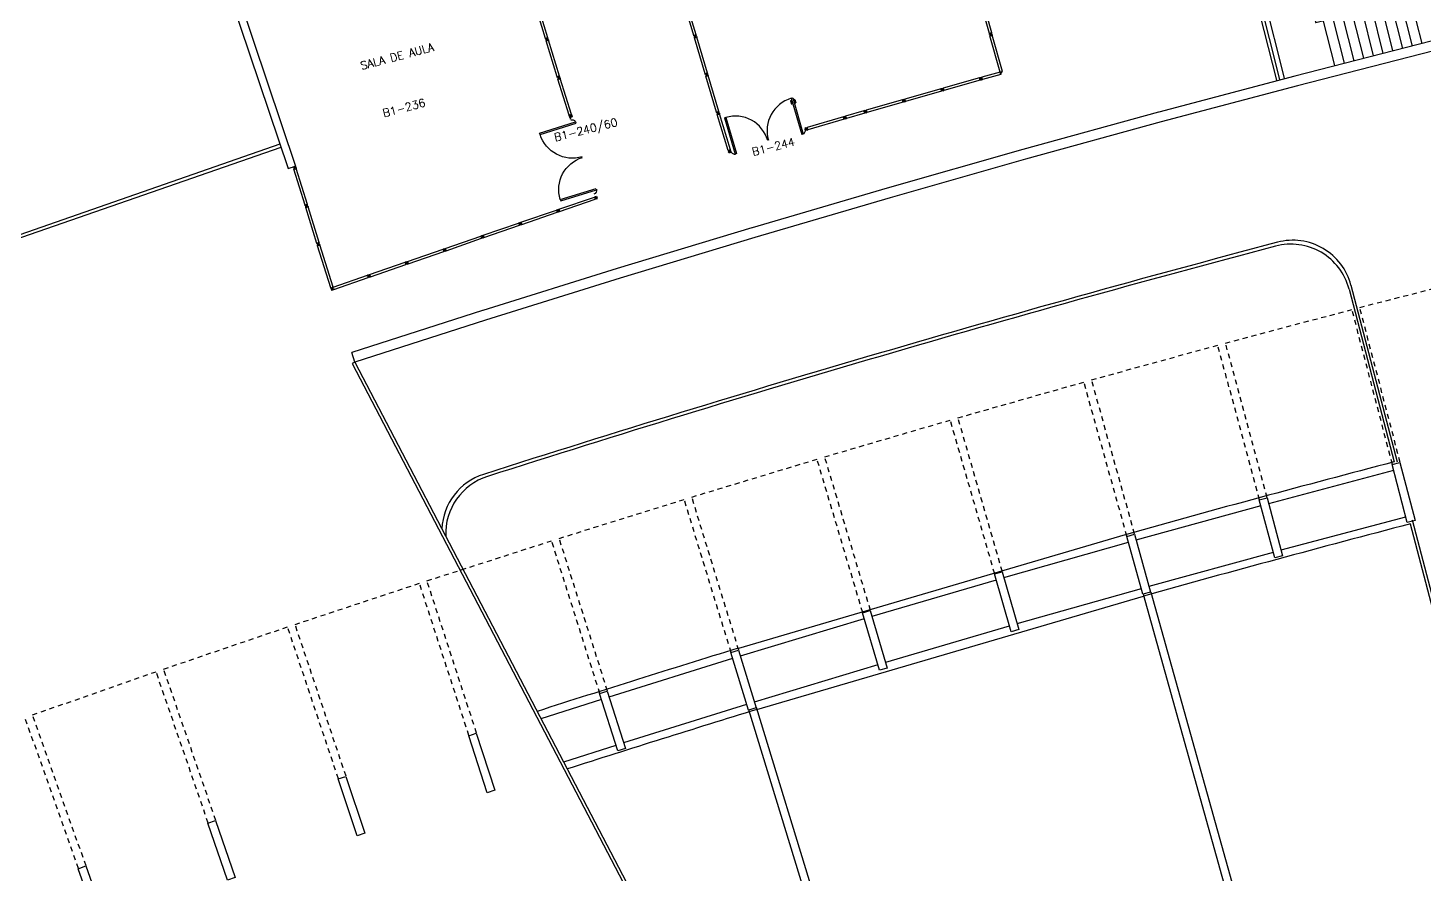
# Model space of a CAD drawing. Header units: millimetres. Extents: x 2757 to 3055, y 1102 to 1216.
# Drawn here: x 2774.92 to 2809.81, y 1157.02 to 1178.15 of the extents above; entities that cross this region are included whole.
import ezdxf

# ---------------------------------------------------------------- set-up
doc = ezdxf.new("R2010")
doc.units = ezdxf.units.MM
doc.linetypes.add('HIDDEN2', pattern=[0.1875, 0.125, -0.0625])
for name, color, linetype in [('ALV', 2, 'Continuous'), ('BANC', 2, 'Continuous'), ('DIV', 2, 'Continuous'), ('ESC', 1, 'Continuous'), ('ESTR', 3, 'Continuous'), ('PISO', 1, 'Continuous'), ('PROJ', 1, 'HIDDEN2'), ('TEXTO', 2, 'Continuous'), ('TEXTO-ENDEREÇO', 2, 'Continuous')]:
    doc.layers.add(name, color=color, linetype=linetype)
doc.styles.add('UNB-100', font='simplex.shx', dxfattribs={"height": 0.2})
doc.styles.add('UNB-100-1', font='simplex.shx', dxfattribs={"height": 0.2})

# ---------------------------------------------------------------- blocks, each defined once
blk = doc.blocks.new('PILAR-SLC')
blk.add_lwpolyline([(0.197, -26.487), (0.197, -27.987), (-0.003, -27.987), (-0.003, -26.487)], close=True)
blk = doc.blocks.new('DIVMT-SLC')
for p, q in [((-0.03, 0.03), (-0.03, 0.006)), ((-0.008, 0.03), (-0.03, 0.03)), ((-0.0185, 0.006), (-0.03, 0.006)), ((-0.0185, -0.006), (-0.0185, 0.006)), ((-0.008, 0.03), (-0.008, 0.02)), ((-0.008, 0.02), (0.008, 0.02)), ((-0.0051, 0), (0.0051, 0)), ((0.0051, 0), (-0.0051, 0)), ((-0.0051, 0), (0.0051, 0)), ((0, -0.0051), (0, 0.0051)), ((0, 0.0051), (0, -0.0051)), ((0.008, 0.03), (0.008, 0.02)), ((0.008, 0.03), (0.03, 0.03)), ((0.0205, 0.006), (0.03, 0.006)), ((0.0205, -0.006), (0.0205, 0.006)), ((0.0205, 0.006), (0.0205, -0.006)), ((0.0205, 0.006), (0.03, 0.006)), ((0.97, 0.03), (0.03, 0.03)), ((0.03, 0.006), (0.03, 0.03)), ((0.03, -0.03), (0.03, 0.03)), ((0.03, -0.005), (0.03, 0.005)), ((0.97, -0.03), (0.97, 0.03)), ((0.97, 0.03), (0.97, 0.009)), ((0.97, 0.009), (0.97, 0.027)), ((0.9795, 0.006), (0.97, 0.006)), ((0.97, -0.005), (0.97, 0.005)), ((0.9795, 0.006), (0.9795, -0.006)), ((1.0051, 0), (0.9949, 0)), ((1, 0.0051), (1, -0.0051)), ((-0.0185, -0.006), (-0.03, -0.006)), ((-0.03, -0.03), (-0.03, -0.006)), ((-0.008, -0.03), (-0.03, -0.03)), ((-0.008, -0.03), (-0.008, -0.02)), ((-0.008, -0.02), (0.008, -0.02)), ((0.008, -0.03), (0.008, -0.02)), ((0.008, -0.03), (0.03, -0.03)), ((0.0205, -0.006), (0.03, -0.006)), ((0.0205, -0.006), (0.03, -0.006)), ((0.03, -0.006), (0.03, -0.03)), ((0.97, -0.03), (0.03, -0.03)), ((0.9795, -0.006), (0.97, -0.006)), ((0.97, -0.009), (0.97, -0.027))]:
    blk.add_line(p, q)
blk = doc.blocks.new('MTT-SLC')
for p, q in [((-0.008, 0.03), (-0.03, 0.03)), ((-0.03, 0.03), (-0.03, 0.006)), ((-0.0185, 0.006), (-0.03, 0.006)), ((-0.0185, -0.006), (-0.0185, 0.006)), ((-0.008, 0.03), (-0.008, 0.02)), ((-0.008, 0.02), (0.008, 0.02)), ((-0.0051, 0), (0.0051, 0)), ((0, -0.0051), (0, 0.0051)), ((0.008, 0.03), (0.03, 0.03)), ((0.008, 0.03), (0.008, 0.02)), ((0.0205, -0.006), (0.0205, 0.006)), ((0.0205, 0.006), (0.03, 0.006)), ((0.03, 0.006), (0.03, 0.03)), ((-0.03, -0.03), (-0.03, -0.006)), ((-0.0185, -0.006), (-0.03, -0.006)), ((-0.008, -0.03), (-0.03, -0.03)), ((-0.008, -0.02), (0.008, -0.02)), ((-0.008, -0.03), (-0.008, -0.02)), ((0.008, -0.03), (0.008, -0.02)), ((0.008, -0.03), (0.03, -0.03)), ((0.0205, -0.006), (0.03, -0.006)), ((0.03, -0.006), (0.03, -0.03))]:
    blk.add_line(p, q)
blk = doc.blocks.new('PDVDP-SLC')
for p, q in [((0.112, 0.84), (0.112, -0.1)), ((0.147, 0.84), (0.112, 0.84)), ((0.147, 0.84), (0.147, -0.1)), ((1.853, 0.84), (1.888, 0.84)), ((1.853, 0.84), (1.853, -0.1)), ((1.888, 0.84), (1.888, -0.1)), ((0.009, 0), (-0.009, 0)), ((0, -0.012), (0, 0.01)), ((0.147, -0.1), (0.112, -0.1))]:
    blk.add_line(p, q)
for centre, radius, start, end in [((0.148, -0.002), 0.843, 0, 90), ((1.853, -0.002), 0.843, 90, 180), ((0.131, 0), 0.101, 180, 270), ((1.87, 0), 0.101, 270, 0)]:
    blk.add_arc(centre, radius, start, end)
blk = doc.blocks.new('ESCBSL-SLC')
for p, q in [((0.005, 3.105), (4.007, 3.105)), ((0.005, 3.105), (0.005, 2.905)), ((0.005, 2.905), (4.007, 2.905)), ((0.254, 1.755), (0.254, 2.905)), ((0.504, 1.755), (0.504, 2.905)), ((0.754, 1.755), (0.754, 2.905)), ((1.004, 1.755), (1.004, 2.905)), ((1.254, 1.755), (1.254, 2.905)), ((1.504, 1.755), (1.504, 2.905)), ((1.754, 1.755), (1.754, 2.905)), ((2.004, 1.755), (2.004, 2.905)), ((2.254, 1.755), (2.254, 2.905)), ((2.504, 1.755), (2.504, 2.905)), ((3.807, 2.905), (3.807, 0.005)), ((3.927, 2.905), (3.927, 0.005)), ((4.007, 3.105), (4.007, 0.005)), ((0.102, 1.755), (2.702, 1.755)), ((0.102, 1.755), (0.102, 1.655)), ((2.702, 1.755), (2.702, 1.152)), ((0.102, 1.655), (2.602, 1.655)), ((0.254, 1.555), (0.254, 1.655)), ((0.254, 1.555), (0.747, 1.555)), ((0.504, 1.555), (0.504, 1.655)), ((0.747, 1.555), (1.533, 1.555)), ((0.754, 1.555), (0.754, 1.655)), ((1.004, 1.555), (1.004, 1.655)), ((1.254, 1.555), (1.254, 1.655)), ((1.468, 1.555), (1.745, 1.555)), ((1.504, 1.555), (1.504, 1.655)), ((1.745, 1.555), (2.504, 1.555)), ((1.754, 1.555), (1.754, 1.655)), ((2.004, 1.555), (2.004, 1.655)), ((2.254, 1.555), (2.254, 1.655)), ((2.504, 1.252), (2.504, 1.655)), ((2.602, 1.655), (2.602, 1.252)), ((0.102, 1.252), (2.602, 1.252)), ((0.102, 1.252), (0.102, 1.152)), ((0.102, 1.152), (2.702, 1.152)), ((0.254, 1.352), (2.504, 1.352)), ((0.254, 1.252), (0.254, 1.352)), ((0.254, 0.005), (0.254, 1.152)), ((0.504, 1.252), (0.504, 1.352)), ((0.504, 0.005), (0.504, 1.152)), ((0.754, 1.252), (0.754, 1.352)), ((0.754, 0.005), (0.754, 1.152)), ((1.004, 1.252), (1.004, 1.352)), ((1.004, 0.005), (1.004, 1.152)), ((1.254, 1.252), (1.254, 1.352)), ((1.254, 0.005), (1.254, 1.152)), ((1.504, 1.252), (1.504, 1.352)), ((1.504, 0.005), (1.504, 1.152)), ((1.754, 1.252), (1.754, 1.352)), ((1.754, 0.005), (1.754, 1.152)), ((2.004, 1.252), (2.004, 1.352)), ((2.004, 0.005), (2.004, 1.152)), ((2.254, 1.252), (2.254, 1.352)), ((2.254, 0.005), (2.254, 1.152)), ((2.504, 0.005), (2.504, 1.152))]:
    blk.add_line(p, q)

msp = doc.modelspace()

# ---------------------------------------------------------------- linework, layer by layer
at = {"layer": 'ALV'}
for p, q in [((2778.174, 1184.308), (2781.422, 1174.638)), ((2778.364, 1184.371), (2781.612, 1174.702)), ((2781.422, 1174.638), (2781.612, 1174.702))]:
    msp.add_line(p, q, dxfattribs=at)
at = {"layer": 'BANC'}
for p, q in [((2809.984, 1177.824), (2806.576, 1176.95)), ((2810.048, 1177.582), (2806.64, 1176.708)), ((2806.576, 1176.95), (2803.175, 1176.046)), ((2806.64, 1176.708), (2803.24, 1175.804)), ((2803.173, 1176.046), (2799.781, 1175.113)), ((2803.24, 1175.804), (2799.847, 1174.872)), ((2781.217, 1175.246), (2767.803, 1170.592)), ((2781.244, 1175.17), (2767.829, 1170.517)), ((2799.779, 1175.113), (2796.394, 1174.151)), ((2799.847, 1174.872), (2796.462, 1173.911)), ((2796.392, 1174.151), (2793.016, 1173.161)), ((2796.462, 1173.911), (2793.086, 1172.921)), ((2793.014, 1173.16), (2789.646, 1172.142)), ((2793.086, 1172.921), (2789.718, 1171.902)), ((2789.644, 1172.141), (2786.285, 1171.094)), ((2789.644, 1172.141), (2786.285, 1171.094)), ((2789.718, 1171.902), (2786.359, 1170.855)), ((2789.718, 1171.902), (2786.359, 1170.855)), ((2786.283, 1171.093), (2783.016, 1170.044)), ((2786.359, 1170.855), (2783.092, 1169.806)), ((2783.092, 1169.806), (2783.016, 1170.044)), ((2783.092, 1169.806), (2783.021, 1169.768)), ((2783.021, 1169.768), (2800.532, 1136.269)), ((2783.092, 1169.806), (2800.603, 1136.306))]:
    msp.add_line(p, q, dxfattribs=at)
at = {"layer": 'DIV'}
for p, q in [((2798.735, 1176.913), (2798.756, 1176.919)), ((2798.735, 1176.913), (2798.737, 1176.903)), ((2799.215, 1177.049), (2798.756, 1176.919)), ((2798.772, 1176.861), (2798.756, 1176.919)), ((2798.762, 1176.896), (2798.756, 1176.919)), ((2799.231, 1176.991), (2798.772, 1176.861)), ((2799.231, 1176.991), (2799.215, 1177.049)), ((2799.215, 1177.049), (2799.221, 1177.029)), ((2799.221, 1177.029), (2799.216, 1177.046)), ((2799.231, 1177.029), (2799.222, 1177.026)), ((2799.225, 1177.015), (2799.222, 1177.025)), ((2799.234, 1177.017), (2799.225, 1177.014)), ((2799.226, 1177.012), (2799.231, 1176.994)), ((2799.231, 1177.029), (2799.234, 1177.017)), ((2799.257, 1177.03), (2799.247, 1177.027)), ((2799.251, 1177.033), (2799.253, 1177.024)), ((2798.719, 1176.908), (2798.698, 1176.902)), ((2798.698, 1176.902), (2798.705, 1176.879)), ((2798.716, 1176.882), (2798.705, 1176.879)), ((2798.719, 1176.871), (2798.708, 1176.868)), ((2798.714, 1176.845), (2798.708, 1176.868)), ((2798.736, 1176.851), (2798.714, 1176.845)), ((2798.719, 1176.871), (2798.716, 1176.882)), ((2798.719, 1176.908), (2798.722, 1176.899)), ((2798.722, 1176.899), (2798.737, 1176.903)), ((2798.73, 1176.88), (2798.74, 1176.883)), ((2798.74, 1176.883), (2798.73, 1176.88)), ((2798.73, 1176.88), (2798.74, 1176.883)), ((2798.733, 1176.86), (2798.748, 1176.865)), ((2798.736, 1176.851), (2798.733, 1176.86)), ((2798.734, 1176.887), (2798.736, 1176.877)), ((2798.736, 1176.877), (2798.734, 1176.887)), ((2798.751, 1176.855), (2798.748, 1176.865)), ((2798.751, 1176.855), (2798.772, 1176.861)), ((2798.753, 1176.893), (2798.762, 1176.896)), ((2798.753, 1176.893), (2798.762, 1176.896)), ((2798.753, 1176.893), (2798.756, 1176.881)), ((2798.756, 1176.881), (2798.753, 1176.893)), ((2798.756, 1176.881), (2798.766, 1176.884)), ((2798.756, 1176.881), (2798.766, 1176.884)), ((2798.765, 1176.885), (2798.763, 1176.895)), ((2798.766, 1176.884), (2798.772, 1176.861)), ((2793.973, 1176.335), (2794.011, 1176.346)), ((2793.973, 1176.335), (2793.999, 1176.248)), ((2793.985, 1176.328), (2794.014, 1176.337)), ((2793.985, 1176.328), (2794.009, 1176.251)), ((2794.009, 1176.251), (2793.999, 1176.248)), ((2794.083, 1176.368), (2794.045, 1176.356)), ((2794.076, 1176.356), (2794.048, 1176.347)), ((2794.076, 1176.356), (2794.1, 1176.279)), ((2794.083, 1176.368), (2794.109, 1176.282)), ((2794.1, 1176.279), (2794.109, 1176.282)), ((2788.443, 1175.975), (2788.46, 1175.917)), ((2788.449, 1175.954), (2788.444, 1175.972)), ((2788.459, 1175.954), (2788.45, 1175.952)), ((2788.45, 1175.951), (2788.453, 1175.941)), ((2788.462, 1175.943), (2788.453, 1175.94)), ((2788.454, 1175.937), (2788.459, 1175.92)), ((2788.46, 1175.917), (2788.454, 1175.937)), ((2788.462, 1175.943), (2788.459, 1175.954)), ((2788.518, 1175.935), (2788.461, 1175.917)), ((2788.518, 1175.935), (2788.461, 1175.917)), ((2788.461, 1175.917), (2788.481, 1175.923)), ((2788.461, 1175.917), (2788.481, 1175.923)), ((2788.481, 1175.923), (2788.464, 1175.918)), ((2788.481, 1175.923), (2788.464, 1175.918)), ((2788.476, 1175.953), (2788.486, 1175.956)), ((2788.486, 1175.957), (2788.477, 1175.953)), ((2788.482, 1175.95), (2788.479, 1175.96)), ((2788.483, 1175.95), (2788.48, 1175.96)), ((2788.481, 1175.933), (2788.492, 1175.937)), ((2788.481, 1175.933), (2788.492, 1175.937)), ((2788.481, 1175.933), (2788.484, 1175.924)), ((2788.481, 1175.933), (2788.484, 1175.924)), ((2788.494, 1175.927), (2788.485, 1175.924)), ((2788.494, 1175.927), (2788.485, 1175.924)), ((2788.492, 1175.937), (2788.495, 1175.928)), ((2788.492, 1175.937), (2788.495, 1175.928)), ((2788.498, 1175.928), (2788.515, 1175.934)), ((2788.498, 1175.928), (2788.515, 1175.934)), ((2788.5, 1175.966), (2788.509, 1175.969)), ((2788.5, 1175.966), (2788.509, 1175.969)), ((2788.504, 1175.954), (2788.5, 1175.966)), ((2788.504, 1175.954), (2788.5, 1175.966)), ((2788.502, 1175.992), (2788.52, 1175.934)), ((2788.502, 1175.992), (2788.52, 1175.934)), ((2788.508, 1175.972), (2788.503, 1175.989)), ((2788.508, 1175.972), (2788.503, 1175.989)), ((2788.504, 1175.954), (2788.513, 1175.957)), ((2788.504, 1175.954), (2788.513, 1175.957)), ((2788.509, 1175.968), (2788.512, 1175.958)), ((2788.509, 1175.968), (2788.512, 1175.958)), ((2788.514, 1175.954), (2788.519, 1175.937)), ((2788.52, 1175.934), (2788.514, 1175.954)), ((2788.514, 1175.954), (2788.519, 1175.937)), ((2788.52, 1175.934), (2788.514, 1175.954)), ((2795.317, 1175.937), (2795.296, 1175.931)), ((2795.296, 1175.931), (2795.303, 1175.908)), ((2795.314, 1175.911), (2795.303, 1175.908)), ((2795.317, 1175.9), (2795.306, 1175.897)), ((2795.313, 1175.874), (2795.306, 1175.897)), ((2795.334, 1175.88), (2795.313, 1175.874)), ((2795.317, 1175.9), (2795.314, 1175.911)), ((2795.317, 1175.937), (2795.32, 1175.928)), ((2795.32, 1175.928), (2795.335, 1175.932)), ((2795.329, 1175.909), (2795.338, 1175.912)), ((2795.338, 1175.912), (2795.329, 1175.909)), ((2795.329, 1175.909), (2795.338, 1175.912)), ((2795.331, 1175.889), (2795.347, 1175.894)), ((2795.334, 1175.88), (2795.331, 1175.889)), ((2795.332, 1175.916), (2795.335, 1175.906)), ((2795.335, 1175.906), (2795.332, 1175.916)), ((2795.333, 1175.942), (2795.354, 1175.948)), ((2795.333, 1175.942), (2795.335, 1175.932)), ((2795.35, 1175.884), (2795.347, 1175.894)), ((2795.35, 1175.884), (2795.371, 1175.891)), ((2795.351, 1175.922), (2795.36, 1175.925)), ((2795.351, 1175.922), (2795.36, 1175.925)), ((2795.351, 1175.922), (2795.355, 1175.911)), ((2795.355, 1175.911), (2795.351, 1175.922)), ((2795.812, 1176.082), (2795.354, 1175.948)), ((2795.371, 1175.891), (2795.354, 1175.948)), ((2795.36, 1175.925), (2795.354, 1175.948)), ((2795.355, 1175.911), (2795.364, 1175.914)), ((2795.355, 1175.911), (2795.364, 1175.914)), ((2795.364, 1175.915), (2795.361, 1175.924)), ((2795.364, 1175.914), (2795.371, 1175.891)), ((2795.829, 1176.025), (2795.371, 1175.891)), ((2795.812, 1176.082), (2795.818, 1176.062)), ((2795.829, 1176.025), (2795.812, 1176.082)), ((2795.818, 1176.062), (2795.813, 1176.08)), ((2795.828, 1176.062), (2795.819, 1176.059)), ((2795.822, 1176.049), (2795.819, 1176.058)), ((2795.831, 1176.051), (2795.822, 1176.048)), ((2795.823, 1176.045), (2795.828, 1176.028)), ((2795.828, 1176.062), (2795.831, 1176.051)), ((2795.854, 1176.064), (2795.844, 1176.061)), ((2795.848, 1176.067), (2795.851, 1176.057)), ((2782.141, 1172.772), (2782.164, 1172.779)), ((2782.147, 1172.751), (2782.141, 1172.772)), ((2782.147, 1172.751), (2782.157, 1172.754)), ((2782.152, 1172.736), (2782.162, 1172.738)), ((2782.152, 1172.736), (2782.158, 1172.714)), ((2782.157, 1172.754), (2782.162, 1172.738)), ((2782.158, 1172.714), (2782.216, 1172.732)), ((2782.167, 1172.768), (2782.164, 1172.779)), ((2782.167, 1172.768), (2782.179, 1172.771)), ((2782.173, 1172.751), (2782.183, 1172.754)), ((2782.183, 1172.754), (2782.173, 1172.751)), ((2782.198, 1172.79), (2782.175, 1172.782)), ((2782.179, 1172.771), (2782.175, 1172.782)), ((2782.177, 1172.757), (2782.18, 1172.747)), ((2782.18, 1172.747), (2782.177, 1172.757)), ((2782.177, 1172.757), (2782.18, 1172.747)), ((2782.179, 1172.731), (2782.19, 1172.734)), ((2782.19, 1172.734), (2782.179, 1172.731)), ((2782.179, 1172.731), (2782.181, 1172.722)), ((2782.179, 1172.731), (2782.181, 1172.722)), ((2782.19, 1172.734), (2782.193, 1172.725)), ((2782.19, 1172.734), (2782.193, 1172.725)), ((2782.193, 1172.725), (2782.216, 1172.732)), ((2782.205, 1172.768), (2782.195, 1172.766)), ((2782.195, 1172.766), (2782.2, 1172.75)), ((2782.205, 1172.768), (2782.198, 1172.79)), ((2782.209, 1172.753), (2782.2, 1172.75)), ((2782.209, 1172.753), (2782.216, 1172.732)), ((2782.547, 1171.678), (2782.216, 1172.732)), ((2786.259, 1172.962), (2786.238, 1172.955)), ((2786.238, 1172.955), (2786.258, 1172.898)), ((2786.246, 1172.933), (2786.238, 1172.955)), ((2786.255, 1172.936), (2786.246, 1172.933)), ((2786.255, 1172.936), (2786.246, 1172.933)), ((2786.246, 1172.932), (2786.25, 1172.922)), ((2786.259, 1172.924), (2786.25, 1172.921)), ((2786.259, 1172.924), (2786.25, 1172.921)), ((2786.25, 1172.921), (2786.258, 1172.898)), ((2786.259, 1172.924), (2786.255, 1172.936)), ((2786.255, 1172.936), (2786.259, 1172.924)), ((2786.279, 1172.906), (2786.258, 1172.898)), ((2786.259, 1172.962), (2786.262, 1172.953)), ((2786.278, 1172.958), (2786.262, 1172.953)), ((2786.281, 1172.938), (2786.272, 1172.935)), ((2786.272, 1172.935), (2786.281, 1172.938)), ((2786.281, 1172.938), (2786.272, 1172.935)), ((2786.274, 1172.968), (2786.295, 1172.975)), ((2786.274, 1172.968), (2786.278, 1172.958)), ((2786.278, 1172.932), (2786.275, 1172.941)), ((2786.275, 1172.941), (2786.278, 1172.932)), ((2786.291, 1172.92), (2786.275, 1172.915)), ((2786.279, 1172.906), (2786.275, 1172.915)), ((2786.294, 1172.911), (2786.291, 1172.92)), ((2786.292, 1172.948), (2786.303, 1172.952)), ((2786.292, 1172.948), (2786.296, 1172.937)), ((2786.294, 1172.911), (2786.315, 1172.918)), ((2786.295, 1172.975), (2786.303, 1172.952)), ((2786.296, 1172.937), (2786.307, 1172.941)), ((2786.315, 1172.918), (2786.307, 1172.941)), ((2782.181, 1172.722), (2782.158, 1172.714)), ((2782.489, 1171.661), (2782.158, 1172.714)), ((2782.182, 1172.722), (2782.192, 1172.725)), ((2785.315, 1172.63), (2785.295, 1172.623)), ((2785.295, 1172.623), (2785.315, 1172.566)), ((2785.303, 1172.6), (2785.295, 1172.623)), ((2785.312, 1172.603), (2785.303, 1172.6)), ((2785.312, 1172.603), (2785.303, 1172.6)), ((2785.303, 1172.599), (2785.306, 1172.59)), ((2785.316, 1172.592), (2785.307, 1172.589)), ((2785.316, 1172.592), (2785.307, 1172.589)), ((2785.307, 1172.589), (2785.315, 1172.566)), ((2785.316, 1172.592), (2785.312, 1172.603)), ((2785.312, 1172.603), (2785.316, 1172.592)), ((2785.315, 1172.63), (2785.319, 1172.62)), ((2785.335, 1172.573), (2785.315, 1172.566)), ((2785.334, 1172.626), (2785.319, 1172.62)), ((2785.338, 1172.606), (2785.328, 1172.603)), ((2785.328, 1172.603), (2785.338, 1172.606)), ((2785.338, 1172.606), (2785.328, 1172.603)), ((2785.331, 1172.635), (2785.351, 1172.643)), ((2785.331, 1172.635), (2785.334, 1172.626)), ((2785.335, 1172.6), (2785.331, 1172.609)), ((2785.331, 1172.609), (2785.335, 1172.6)), ((2785.347, 1172.588), (2785.332, 1172.583)), ((2785.335, 1172.573), (2785.332, 1172.583)), ((2785.351, 1172.579), (2785.347, 1172.588)), ((2785.348, 1172.616), (2785.359, 1172.62)), ((2785.348, 1172.616), (2785.352, 1172.605)), ((2785.351, 1172.643), (2785.359, 1172.62)), ((2785.351, 1172.579), (2785.371, 1172.586)), ((2785.352, 1172.605), (2785.363, 1172.609)), ((2785.371, 1172.586), (2785.363, 1172.609)), ((2782.547, 1171.678), (2783.404, 1171.974)), ((2782.564, 1171.621), (2783.423, 1171.917)), ((2783.424, 1171.981), (2783.404, 1171.974)), ((2783.411, 1171.951), (2783.404, 1171.974)), ((2783.404, 1171.974), (2783.423, 1171.917)), ((2783.42, 1171.954), (2783.411, 1171.951)), ((2783.42, 1171.954), (2783.411, 1171.951)), ((2783.412, 1171.95), (2783.415, 1171.94)), ((2783.424, 1171.943), (2783.415, 1171.94)), ((2783.424, 1171.943), (2783.415, 1171.94)), ((2783.415, 1171.94), (2783.423, 1171.917)), ((2783.42, 1171.954), (2783.424, 1171.943)), ((2783.424, 1171.943), (2783.42, 1171.954)), ((2783.444, 1171.924), (2783.423, 1171.917)), ((2783.424, 1171.981), (2783.428, 1171.971)), ((2783.443, 1171.976), (2783.428, 1171.971)), ((2783.447, 1171.957), (2783.437, 1171.953)), ((2783.437, 1171.953), (2783.447, 1171.957)), ((2783.447, 1171.957), (2783.437, 1171.953)), ((2783.439, 1171.986), (2783.46, 1171.993)), ((2783.439, 1171.986), (2783.443, 1171.976)), ((2783.44, 1171.96), (2783.443, 1171.95)), ((2783.443, 1171.95), (2783.44, 1171.96)), ((2783.456, 1171.939), (2783.441, 1171.933)), ((2783.444, 1171.924), (2783.441, 1171.933)), ((2783.459, 1171.929), (2783.456, 1171.939)), ((2783.457, 1171.967), (2783.468, 1171.97)), ((2783.457, 1171.967), (2783.461, 1171.955)), ((2783.459, 1171.929), (2783.48, 1171.936)), ((2783.46, 1171.993), (2783.468, 1171.97)), ((2783.461, 1171.955), (2783.472, 1171.959)), ((2783.48, 1171.936), (2783.472, 1171.959)), ((2782.489, 1171.661), (2782.512, 1171.668)), ((2782.496, 1171.639), (2782.489, 1171.661)), ((2782.496, 1171.639), (2782.505, 1171.642)), ((2782.501, 1171.624), (2782.51, 1171.627)), ((2782.501, 1171.624), (2782.507, 1171.603)), ((2782.505, 1171.642), (2782.51, 1171.627)), ((2782.507, 1171.603), (2782.564, 1171.621)), ((2782.53, 1171.61), (2782.507, 1171.603)), ((2782.516, 1171.657), (2782.512, 1171.668)), ((2782.516, 1171.657), (2782.527, 1171.66)), ((2782.522, 1171.639), (2782.532, 1171.642)), ((2782.547, 1171.678), (2782.524, 1171.671)), ((2782.527, 1171.66), (2782.524, 1171.671)), ((2782.525, 1171.646), (2782.528, 1171.636)), ((2782.528, 1171.636), (2782.525, 1171.646)), ((2782.525, 1171.646), (2782.528, 1171.636)), ((2782.527, 1171.619), (2782.539, 1171.623)), ((2782.539, 1171.623), (2782.527, 1171.619)), ((2782.527, 1171.619), (2782.53, 1171.61)), ((2782.527, 1171.619), (2782.53, 1171.61)), ((2782.531, 1171.611), (2782.54, 1171.613)), ((2782.539, 1171.623), (2782.541, 1171.614)), ((2782.539, 1171.623), (2782.541, 1171.614)), ((2782.541, 1171.614), (2782.564, 1171.621)), ((2782.553, 1171.657), (2782.544, 1171.654)), ((2782.544, 1171.654), (2782.548, 1171.639)), ((2782.553, 1171.657), (2782.547, 1171.678)), ((2782.558, 1171.642), (2782.548, 1171.639)), ((2782.558, 1171.642), (2782.564, 1171.621))]:
    msp.add_line(p, q, dxfattribs=at)
at = {"layer": 'PISO'}
for p, q in [((2807.978, 1171.728), (2809.13, 1167.317)), ((2807.931, 1171.632), (2809.058, 1167.314)), ((2805.925, 1166.275), (2809.053, 1167.106)), ((2802.613, 1165.366), (2805.734, 1166.223)), ((2806.239, 1165.117), (2809.353, 1165.944)), ((2809.462, 1165.766), (2813.223, 1151.365)), ((2809.509, 1165.866), (2813.301, 1151.343)), ((2792.688, 1162.667), (2802.348, 1165.499)), ((2799.309, 1164.428), (2802.423, 1165.313)), ((2802.937, 1164.21), (2806.045, 1165.064)), ((2796.014, 1163.463), (2799.119, 1164.374)), ((2799.643, 1163.276), (2802.743, 1164.156)), ((2802.784, 1164.012), (2806.864, 1149.411)), ((2802.977, 1164.066), (2807.056, 1149.465)), ((2793.138, 1161.132), (2802.798, 1163.964)), ((2792.726, 1162.47), (2795.824, 1163.407)), ((2796.357, 1162.313), (2799.45, 1163.22)), ((2789.448, 1161.448), (2792.538, 1162.412)), ((2793.08, 1161.323), (2796.164, 1162.256)), ((2787.746, 1160.903), (2789.259, 1161.389)), ((2789.811, 1160.305), (2792.887, 1161.264)), ((2797.339, 1146.772), (2792.932, 1161.121)), ((2797.53, 1146.831), (2793.123, 1161.179)), ((2788.31, 1159.823), (2789.619, 1160.244))]:
    msp.add_line(p, q, dxfattribs=at)
for centre, radius, start, end in [((2911.053, 776.853), 409.609, 104.84021, 107.731), ((2806.479, 1171.253), 1.5, 14.6341, 104.8501), ((2806.527, 1171.349), 1.5, 14.6341, 104.8402), ((2911.053, 776.853), 409.529, 104.85008, 107.7204), ((2911.053, 776.853), 403.563, 104.63951, 105.62357), ((2786.764, 1165.575), 1.5, 107.731, 177.2703), ((2786.861, 1165.522), 1.5, 107.7204, 182.2336), ((2911.053, 776.853), 401.963, 104.63953, 105.62363), ((2911.053, 776.853), 403.563, 107.05859, 107.80533), ((2911.053, 776.853), 401.963, 107.05853, 107.76597)]:
    msp.add_arc(centre, radius, start, end, dxfattribs=at)
at = {"layer": 'PROJ'}
for p, q in [((2808.197, 1171.172), (2811.364, 1171.984)), ((2804.844, 1170.282), (2808.004, 1171.121)), ((2809.014, 1167.251), (2808.004, 1171.121)), ((2809.208, 1167.301), (2808.197, 1171.172)), ((2801.498, 1169.363), (2804.651, 1170.23)), ((2805.694, 1166.368), (2804.651, 1170.23)), ((2805.887, 1166.42), (2804.844, 1170.282)), ((2798.16, 1168.416), (2801.305, 1169.309)), ((2802.382, 1165.457), (2801.305, 1169.309)), ((2802.574, 1165.511), (2801.498, 1169.363)), ((2794.831, 1167.441), (2797.968, 1168.361)), ((2799.077, 1164.518), (2797.968, 1168.361)), ((2799.269, 1164.573), (2798.16, 1168.416)), ((2791.51, 1166.437), (2794.639, 1167.384)), ((2795.781, 1163.55), (2794.639, 1167.384)), ((2795.973, 1163.607), (2794.831, 1167.441)), ((2788.197, 1165.405), (2791.319, 1166.379)), ((2792.493, 1162.555), (2791.319, 1166.379)), ((2792.684, 1162.614), (2791.51, 1166.437)), ((2789.404, 1161.592), (2788.197, 1165.405)), ((2784.894, 1164.345), (2788.007, 1165.345)), ((2789.213, 1161.532), (2788.007, 1165.345)), ((2781.599, 1163.257), (2784.704, 1164.283)), ((2785.943, 1160.48), (2784.704, 1164.283)), ((2786.133, 1160.542), (2784.894, 1164.345)), ((2778.314, 1162.141), (2781.41, 1163.194)), ((2782.681, 1159.401), (2781.41, 1163.194)), ((2782.871, 1159.465), (2781.599, 1163.257)), ((2775.039, 1160.997), (2778.125, 1162.076)), ((2779.429, 1158.294), (2778.125, 1162.076)), ((2779.618, 1158.36), (2778.314, 1162.141)), ((2776.186, 1157.16), (2774.85, 1160.93)), ((2776.375, 1157.227), (2775.039, 1160.997))]:
    msp.add_line(p, q, dxfattribs=at)

# ---------------------------------------------------------------- block references
at = {"layer": 'DIV'}
for name, p, rotation in [('DIVMT-SLC', (2787.599, 1178.822), 287.0876233025546), ('DIVMT-SLC', (2791.311, 1178.9), 286.6635824361736), ('DIVMT-SLC', (2798.713, 1178.955), 285.5771914554263), ('DIVMT-SLC', (2791.597, 1177.942), 286.6026464034054), ('DIVMT-SLC', (2798.981, 1177.991), 285.7258717924965), ('DIVMT-SLC', (2787.892, 1177.866), 287.1513824361735), ('DIVMT-SLC', (2788.186, 1176.91), 287.1513824361735), ('DIVMT-SLC', (2791.883, 1176.983), 286.5527914554264), ('DIVMT-SLC', (2796.811, 1176.335), 15.81781818258702), ('DIVMT-SLC', (2797.773, 1176.608), 15.87370280682599), ('PDVDP-SLC', (2792.455, 1175.067), 16.34718178664203), ('DIVMT-SLC', (2795.849, 1176.062), 15.86599133985458), ('DIVMT-SLC', (2792.167, 1176.025), 286.7014717924965), ('DIVMT-SLC', (2794.374, 1175.629), 16.36150280682602), ('MTT-SLC', (2792.455, 1175.067), 17.01316818645655), ('DIVMT-SLC', (2781.591, 1174.664), 287.1513824361735), ('DIVMT-SLC', (2789.114, 1173.911), 198.9622173164669), ('DIVMT-SLC', (2781.885, 1173.708), 287.1513824361735), ('DIVMT-SLC', (2788.168, 1173.586), 198.9622173164669), ('DIVMT-SLC', (2787.222, 1173.262), 198.9622173164669), ('DIVMT-SLC', (2786.276, 1172.936), 199.3858902848563), ('DIVMT-SLC', (2785.333, 1172.605), 198.8980902848563), ('DIVMT-SLC', (2784.387, 1172.281), 199.018309381638)]:
    msp.add_blockref(name, p, dxfattribs=dict(at, rotation=rotation))
at = {"layer": 'DIV', "xscale": -1, "rotation": 107.2305874161908}
msp.add_blockref('PDVDP-SLC', (2788.478, 1175.883), dxfattribs=at)
at = {"layer": 'ESC', "xscale": -1, "rotation": 14.11094661484598}
msp.add_blockref('ESCBSL-SLC', (2810.003, 1177.817), dxfattribs=at)
at = {"layer": 'ESTR'}
for p, rotation in [((2802.319, 1192.878), 14.63414634146343), ((2798.781, 1191.937), 15.1219512195122), ((2795.251, 1190.966), 15.60975609756098), ((2791.729, 1189.965), 16.09756097560975), ((2788.217, 1188.934), 16.58536585365854), ((2784.713, 1187.873), 17.07317073170732), ((2781.218, 1186.783), 17.5609756097561), ((2777.733, 1185.663), 18.04878048780487), ((2774.257, 1184.513), 18.53658536585365), ((2770.791, 1183.333), 19.02439024390242), ((2767.336, 1182.124), 19.51219512195119)]:
    msp.add_blockref('PILAR-SLC', p, dxfattribs=dict(at, rotation=rotation))

# ---------------------------------------------------------------- texts
at = {"layer": 'TEXTO', "style": 'UNB-100'}
for s, p in [('SALA DE AULA', (2783.262, 1177.104)), ('B1-236', (2783.819, 1175.92))]:
    msp.add_text(s, height=0.2, rotation=14.808, dxfattribs=at).set_placement(p)
at = {"layer": 'TEXTO-ENDEREÇO', "style": 'UNB-100-1'}
for s, p in [('B1-240/60', (2788.1, 1175.317)), ('B1-244', (2793.043, 1174.957))]:
    msp.add_text(s, height=0.2, rotation=14.0866, dxfattribs=at).set_placement(p)

doc.saveas('drawing.dxf')
